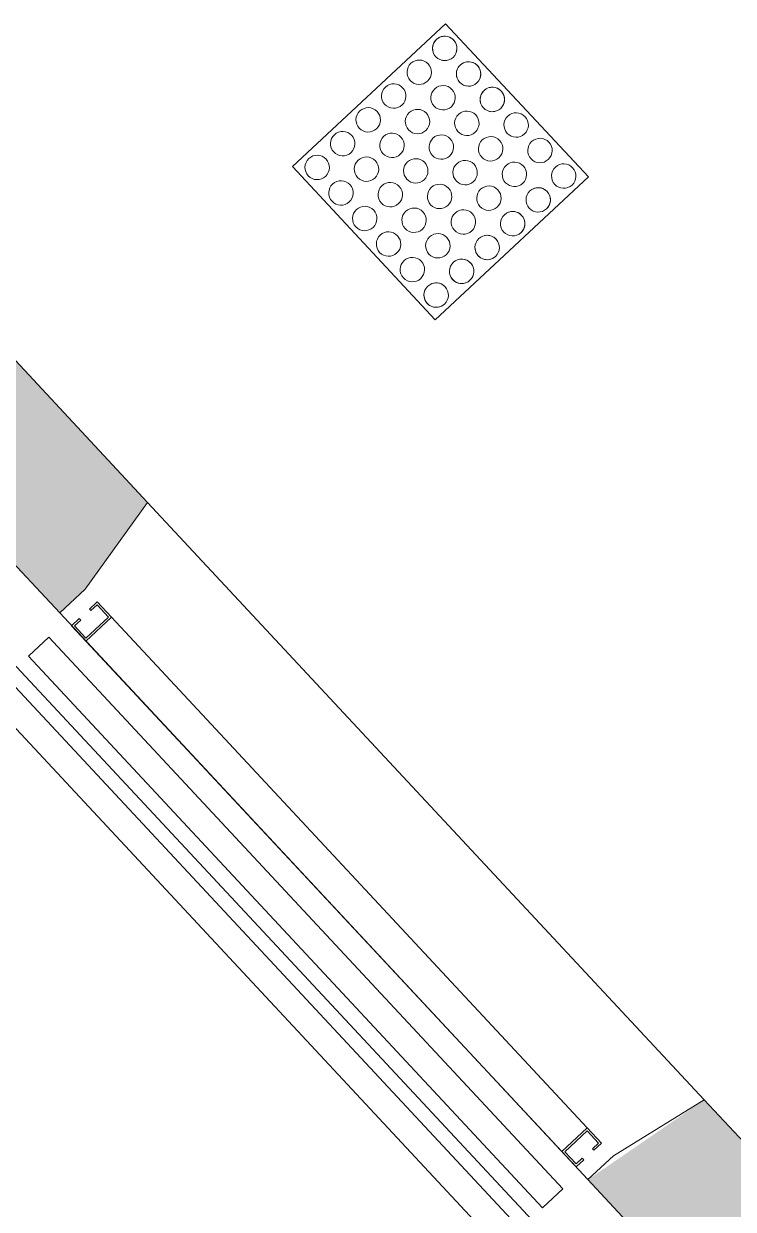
# Model space of a CAD drawing. Header units: millimetres. Extents: x -71377 to 516042, y -145869 to 441446.
# Drawn here: x 209912 to 210929, y 216114 to 217812 of the extents above; entities that cross this region are included whole.
import ezdxf

# ---------------------------------------------------------------- set-up
doc = ezdxf.new("R2010")
doc.units = ezdxf.units.MM
doc.header["$LTSCALE"] = 1000
for name, color, linetype, lineweight in [('A-ele-8', 8, 'Continuous', 5), ('A-hat', 251, 'Continuous', 5), ('A-strs', 7, 'Continuous', 5), ('A_cwall', 2, 'Continuous', 5), ('AA_점형블럭', 8, 'Continuous', 5), ('elev', 4, 'Continuous', 5)]:
    doc.layers.add(name, color=color, linetype=linetype, lineweight=lineweight)

# ---------------------------------------------------------------- blocks, each defined once
blk = doc.blocks.new('점자블럭_원형_개수_ - 점자블럭_원형_개수_-6831465-지반층 배치도')
at = {"layer": 'AA_점형블럭'}
for p, q in [((300, 300), (0, 300)), ((0, 300), (0, 0)), ((300, 0), (300, 300)), ((0, 0), (300, 0))]:
    blk.add_line(p, q, dxfattribs=at)
for centre, start, end in [((25, 275), 360, 180), ((25, 275), 45, 180), ((25, 275), 360, 180), ((25, 275), 45, 180), ((75, 275), 0, 180), ((75, 275), 0, 180), ((75, 275), 0, 180), ((75, 275), 0, 180), ((125, 275), 0, 180), ((125, 275), 0, 180), ((125, 275), 360, 180), ((125, 275), 0, 180), ((175, 275), 360, 180), ((175, 275), 0, 180), ((175, 275), 360, 180), ((175, 275), 0, 180), ((225, 275), 360, 180), ((225, 275), 0, 180), ((225, 275), 360, 180), ((225, 275), 0, 180), ((275, 275), 0, 180), ((275, 275), 0, 180), ((275, 275), 360, 180), ((275, 275), 0, 180), ((25, 275), 180, 360), ((25, 275), 180, 225), ((25, 275), 180, 360), ((25, 275), 180, 225), ((75, 275), 180, 360), ((75, 275), 180, 360), ((75, 275), 180, 360), ((75, 275), 180, 360), ((125, 275), 180, 360), ((125, 275), 180, 360), ((125, 275), 180, 360), ((125, 275), 180, 360), ((175, 275), 180, 360), ((175, 275), 180, 360), ((175, 275), 180, 360), ((175, 275), 180, 360), ((225, 275), 180, 360), ((225, 275), 180, 360), ((225, 275), 180, 360), ((225, 275), 180, 360), ((275, 275), 180, 360), ((275, 275), 180, 360), ((275, 275), 180, 360), ((275, 275), 180, 360), ((25, 275), 255, 330), ((25, 275), 255, 330), ((25, 225), 360, 180), ((25, 225), 45, 180), ((25, 225), 0, 180), ((25, 225), 45, 180), ((75, 225), 0, 180), ((75, 225), 0, 180), ((75, 225), 0, 180), ((75, 225), 0, 180), ((125, 225), 360, 180), ((125, 225), 0, 180), ((125, 225), 360, 180), ((125, 225), 0, 180), ((175, 225), 360, 180), ((175, 225), 0, 180), ((175, 225), 360, 180), ((175, 225), 0, 180), ((225, 225), 0, 180), ((225, 225), 0, 180), ((225, 225), 360, 180), ((225, 225), 0, 180), ((275, 225), 360, 180), ((275, 225), 0, 180), ((275, 225), 360, 180), ((275, 225), 0, 180), ((25, 225), 180, 360), ((25, 225), 180, 225), ((25, 225), 180, 360), ((25, 225), 180, 225), ((75, 225), 180, 360), ((75, 225), 180, 360), ((75, 225), 180, 360), ((75, 225), 180, 360), ((125, 225), 180, 360), ((125, 225), 180, 360), ((125, 225), 180, 360), ((125, 225), 180, 360), ((175, 225), 180, 360), ((175, 225), 180, 360), ((175, 225), 180, 360), ((175, 225), 180, 360), ((225, 225), 180, 360), ((225, 225), 180, 360), ((225, 225), 180, 360), ((225, 225), 180, 360), ((275, 225), 180, 360), ((275, 225), 180, 360), ((275, 225), 180, 360), ((275, 225), 180, 360), ((25, 225), 255, 330), ((25, 225), 255, 330), ((25, 175), 360, 180), ((25, 175), 45, 180), ((25, 175), 360, 180), ((25, 175), 45, 180), ((75, 175), 0, 180), ((75, 175), 0, 180), ((75, 175), 0, 180), ((75, 175), 0, 180), ((125, 175), 360, 180), ((125, 175), 0, 180), ((125, 175), 360, 180), ((125, 175), 0, 180), ((175, 175), 360, 180), ((175, 175), 0, 180), ((175, 175), 360, 180), ((175, 175), 0, 180), ((225, 175), 360, 180), ((225, 175), 0, 180), ((225, 175), 360, 180), ((225, 175), 0, 180), ((275, 175), 360, 180), ((275, 175), 0, 180), ((275, 175), 0, 180), ((275, 175), 0, 180), ((25, 175), 180, 360), ((25, 175), 180, 225), ((25, 175), 180, 360), ((25, 175), 180, 225), ((75, 175), 180, 360), ((75, 175), 180, 360), ((75, 175), 180, 360), ((75, 175), 180, 360), ((125, 175), 180, 360), ((125, 175), 180, 360), ((125, 175), 180, 360), ((125, 175), 180, 360), ((175, 175), 180, 360), ((175, 175), 180, 360), ((175, 175), 180, 360), ((175, 175), 180, 360), ((225, 175), 180, 360), ((225, 175), 180, 360), ((225, 175), 180, 360), ((225, 175), 180, 360), ((275, 175), 180, 360), ((275, 175), 180, 360), ((275, 175), 180, 360), ((275, 175), 180, 360), ((25, 175), 255, 330), ((25, 175), 255, 330), ((25, 125), 360, 180), ((25, 125), 0, 180), ((25, 125), 360, 180), ((25, 125), 0, 180), ((75, 125), 360, 180), ((75, 125), 0, 180), ((75, 125), 0, 180), ((75, 125), 0, 180), ((125, 125), 360, 180), ((125, 125), 0, 180), ((125, 125), 360, 180), ((125, 125), 0, 180), ((175, 125), 360, 180), ((175, 125), 0, 180), ((175, 125), 360, 180), ((175, 125), 0, 180), ((225, 125), 360, 180), ((225, 125), 0, 180), ((225, 125), 360, 180), ((225, 125), 0, 180), ((275, 125), 0, 180), ((275, 125), 0, 180), ((275, 125), 360, 180), ((275, 125), 0, 180), ((25, 125), 180, 360), ((25, 125), 180, 240), ((25, 125), 180, 360), ((25, 125), 180, 240), ((25, 125), 270, 345), ((25, 125), 270, 345), ((75, 125), 180, 360), ((75, 125), 180, 360), ((75, 125), 180, 360), ((75, 125), 180, 360), ((125, 125), 180, 360), ((125, 125), 180, 360), ((125, 125), 180, 360), ((125, 125), 180, 360), ((175, 125), 180, 360), ((175, 125), 180, 360), ((175, 125), 180, 360), ((175, 125), 180, 360), ((225, 125), 180, 360), ((225, 125), 180, 360), ((225, 125), 180, 360), ((225, 125), 180, 360), ((275, 125), 180, 360), ((275, 125), 180, 360), ((275, 125), 180, 360), ((275, 125), 180, 360), ((25, 75), 360, 180), ((25, 75), 0, 180), ((25, 75), 360, 180), ((25, 75), 0, 180), ((75, 75), 360, 180), ((75, 75), 0, 180), ((75, 75), 360, 180), ((75, 75), 0, 180), ((125, 75), 360, 180), ((125, 75), 0, 180), ((125, 75), 360, 180), ((125, 75), 0, 180), ((175, 75), 360, 180), ((175, 75), 0, 180), ((175, 75), 360, 180), ((175, 75), 0, 180), ((225, 75), 0, 180), ((225, 75), 0, 180), ((225, 75), 360, 180), ((225, 75), 0, 180), ((275, 75), 0, 180), ((275, 75), 0, 180), ((275, 75), 360, 180), ((275, 75), 0, 180), ((25, 75), 180, 360), ((25, 75), 180, 345), ((25, 75), 180, 360), ((25, 75), 180, 345), ((75, 75), 180, 360), ((75, 75), 180, 360), ((75, 75), 180, 360), ((75, 75), 180, 360), ((125, 75), 180, 360), ((125, 75), 180, 360), ((125, 75), 180, 360), ((125, 75), 180, 360), ((175, 75), 180, 360), ((175, 75), 180, 360), ((175, 75), 180, 360), ((175, 75), 180, 360), ((225, 75), 180, 360), ((225, 75), 180, 360), ((225, 75), 180, 360), ((225, 75), 180, 360), ((275, 75), 180, 360), ((275, 75), 180, 360), ((275, 75), 180, 360), ((275, 75), 180, 360), ((25, 25), 360, 180), ((25, 25), 0, 180), ((25, 25), 360, 180), ((25, 25), 0, 180), ((75, 25), 360, 180), ((75, 25), 0, 180), ((75, 25), 0, 180), ((75, 25), 0, 180), ((125, 25), 360, 180), ((125, 25), 0, 180), ((125, 25), 360, 180), ((125, 25), 0, 180), ((175, 25), 360, 180), ((175, 25), 360, 180), ((175, 25), 120, 150), ((175, 25), 120, 150), ((175, 25), 0, 60), ((175, 25), 0, 60), ((225, 25), 360, 180), ((225, 25), 360, 180), ((225, 25), 120, 150), ((225, 25), 120, 150), ((225, 25), 0, 60), ((225, 25), 0, 60), ((275, 25), 0, 180), ((275, 25), 0, 180), ((275, 25), 120, 150), ((275, 25), 120, 150), ((275, 25), 0, 60), ((275, 25), 0, 60), ((25, 25), 180, 360), ((25, 25), 180, 360), ((25, 25), 180, 360), ((25, 25), 180, 360), ((75, 25), 180, 360), ((75, 25), 180, 360), ((75, 25), 180, 360), ((75, 25), 180, 360), ((125, 25), 180, 360), ((125, 25), 180, 360), ((125, 25), 180, 360), ((125, 25), 180, 360), ((175, 25), 180, 360), ((175, 25), 180, 360), ((175, 25), 210, 360), ((175, 25), 210, 360), ((225, 25), 180, 360), ((225, 25), 180, 360), ((225, 25), 210, 360), ((225, 25), 210, 360), ((275, 25), 180, 360), ((275, 25), 180, 360), ((275, 25), 210, 360), ((275, 25), 210, 360)]:
    blk.add_arc(centre, 17.5, start, end, dxfattribs=at)
blk = doc.blocks.new('EV_15인승 - EV_15인승_1060x2100-8304425-지반층 배치도')
at = {"layer": 'elev'}
for p, q in [((-415, 259), (665, 259)), ((665, 219), (-415, 219)), ((1025, 198), (-775, 198)), ((-415, 175), (665, 175)), ((-415, 135), (-415, 175)), ((665, 175), (665, 135)), ((665, 135), (-415, 135)), ((-375, 100), (-405, 100)), ((-405, 100), (-405, 85)), ((-405, 85), (-402, 85)), ((-402, 85), (-402, 97)), ((-402, 97), (-378, 97)), ((-378, 97), (-378, 53)), ((-375, 100), (625, 100)), ((-375, 50), (-375, 100)), ((655, 100), (625, 100)), ((625, 50), (625, 100)), ((628, 53), (628, 97)), ((628, 97), (652, 97)), ((652, 97), (652, 85)), ((652, 85), (655, 85)), ((655, 85), (655, 100)), ((-402, 65), (-405, 65)), ((-405, 65), (-405, 50)), ((-402, 53), (-402, 65)), ((-378, 53), (-402, 53)), ((652, 53), (628, 53)), ((655, 65), (652, 65)), ((652, 65), (652, 53)), ((655, 50), (655, 65)), ((-405, 50), (-375, 50)), ((-375, 50), (625, 50)), ((625, 50), (655, 50))]:
    blk.add_line(p, q, dxfattribs=at)

msp = doc.modelspace()

# ---------------------------------------------------------------- hatches: boundary and pattern name
at = {"layer": 'A-hat'}
h = msp.add_hatch(color=256, dxfattribs=at)
h.paths.add_polyline_path([(211198.2, 215644.6), (211344.5, 215781), (210887.5, 216271), (210720.8, 216156.6), (210887.5, 215977.8)])
h.paths.add_polyline_path([(209963.8, 216968.4), (210000.4, 217002.5), (210089.6, 217126.7), (209605.4, 217646), (209459.1, 217509.6), (209932, 217002.5)])

# ---------------------------------------------------------------- linework, layer by layer
at = {"layer": 'A-ele-8'}
for p, q in [((210089.6, 217126.7), (210887.5, 216271)), ((210720.8, 216156.6), (209963.8, 216968.4))]:
    msp.add_line(p, q, dxfattribs=at)
at = {"layer": 'A-strs'}
msp.add_line((210089.6, 217126.7), (210887.5, 216271), dxfattribs=at)
at = {"layer": 'A_cwall'}
for p, q in [((210089.6, 217126.7), (209469, 217792.2)), ((209459.1, 217509.6), (209963.8, 216968.4)), ((210000.4, 217002.5), (210089.6, 217126.7)), ((209963.8, 216968.4), (210000.4, 217002.5)), ((210887.5, 216271), (210757.4, 216190.7)), ((211480.9, 215634.7), (210887.5, 216271)), ((210757.4, 216190.7), (210720.8, 216156.6)), ((210720.8, 216156.6), (211198.2, 215644.6))]:
    msp.add_line(p, q, dxfattribs=at)

# ---------------------------------------------------------------- block references
at = {"layer": 'AA_점형블럭', "rotation": 133.0000012484763}
msp.add_blockref('점자블럭_원형_개수_ - 점자블럭_원형_개수_-6831465-지반층 배치도', (210721.4, 217592.8), dxfattribs=at)
at = {"layer": 'elev', "rotation": 133.0000012484763}
msp.add_blockref('EV_15인승 - EV_15인승_1060x2100-8304425-지반층 배치도', (210500.7, 216539.2), dxfattribs=at)

doc.saveas('drawing.dxf')
